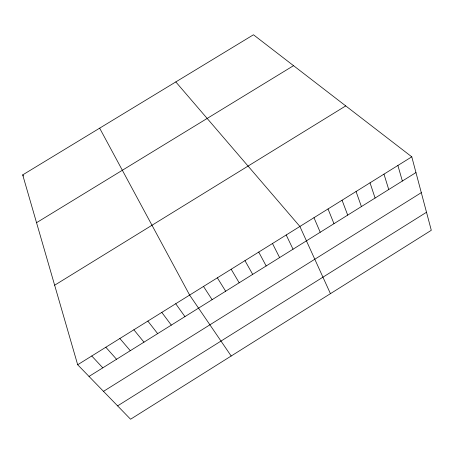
<?xml version="1.0" encoding="UTF-8"?>
<svg xmlns="http://www.w3.org/2000/svg" width="454" height="454" viewBox="0 0 454 454"><rect width="100%" height="100%" fill="white"/><g stroke="black" fill="none" stroke-linecap="round" stroke-linejoin="round"><path stroke-width="0.68" d="M117.609 405.876L426.51 212.256M103.501 391.348L421.301 192.655M77.679 364.755L411.784 156.829L431.3 230.292L130.57 419.229L77.679 364.755L22.7 174.892L253.463 34.771L411.784 156.829M89.018 376.434L415.96 172.554M54.645 285.214L345.738 105.907M36.541 222.693L293.539 65.665M91.765 355.987L102.797 367.842M105.827 347.236L116.553 359.267M175.811 81.919L299.895 226.461L330.438 293.659M119.862 338.502L130.281 350.704M133.868 329.786L143.98 342.163M22.7 174.892L23.563 175.97M147.845 321.086L157.657 333.633M161.8 312.403L171.311 325.121M175.726 303.737L184.937 316.625M231.188 356.015L189.63 295.083L99.653 128.164M203.506 286.451L212.109 299.674M217.352 277.831L225.661 291.224M231.177 269.228L239.184 282.791M244.973 260.641L252.685 274.375M258.74 252.072L266.163 265.97M272.485 243.52L279.613 257.583M286.202 234.979L293.04 249.212M313.975 217.699L320.218 232.261M328.032 208.953L333.974 223.68M342.061 200.22L347.702 215.122M356.055 191.509L361.407 206.576M370.027 182.814L375.083 198.046M383.976 174.137L388.738 189.534M397.891 165.472L402.363 181.032"/></g></svg>
